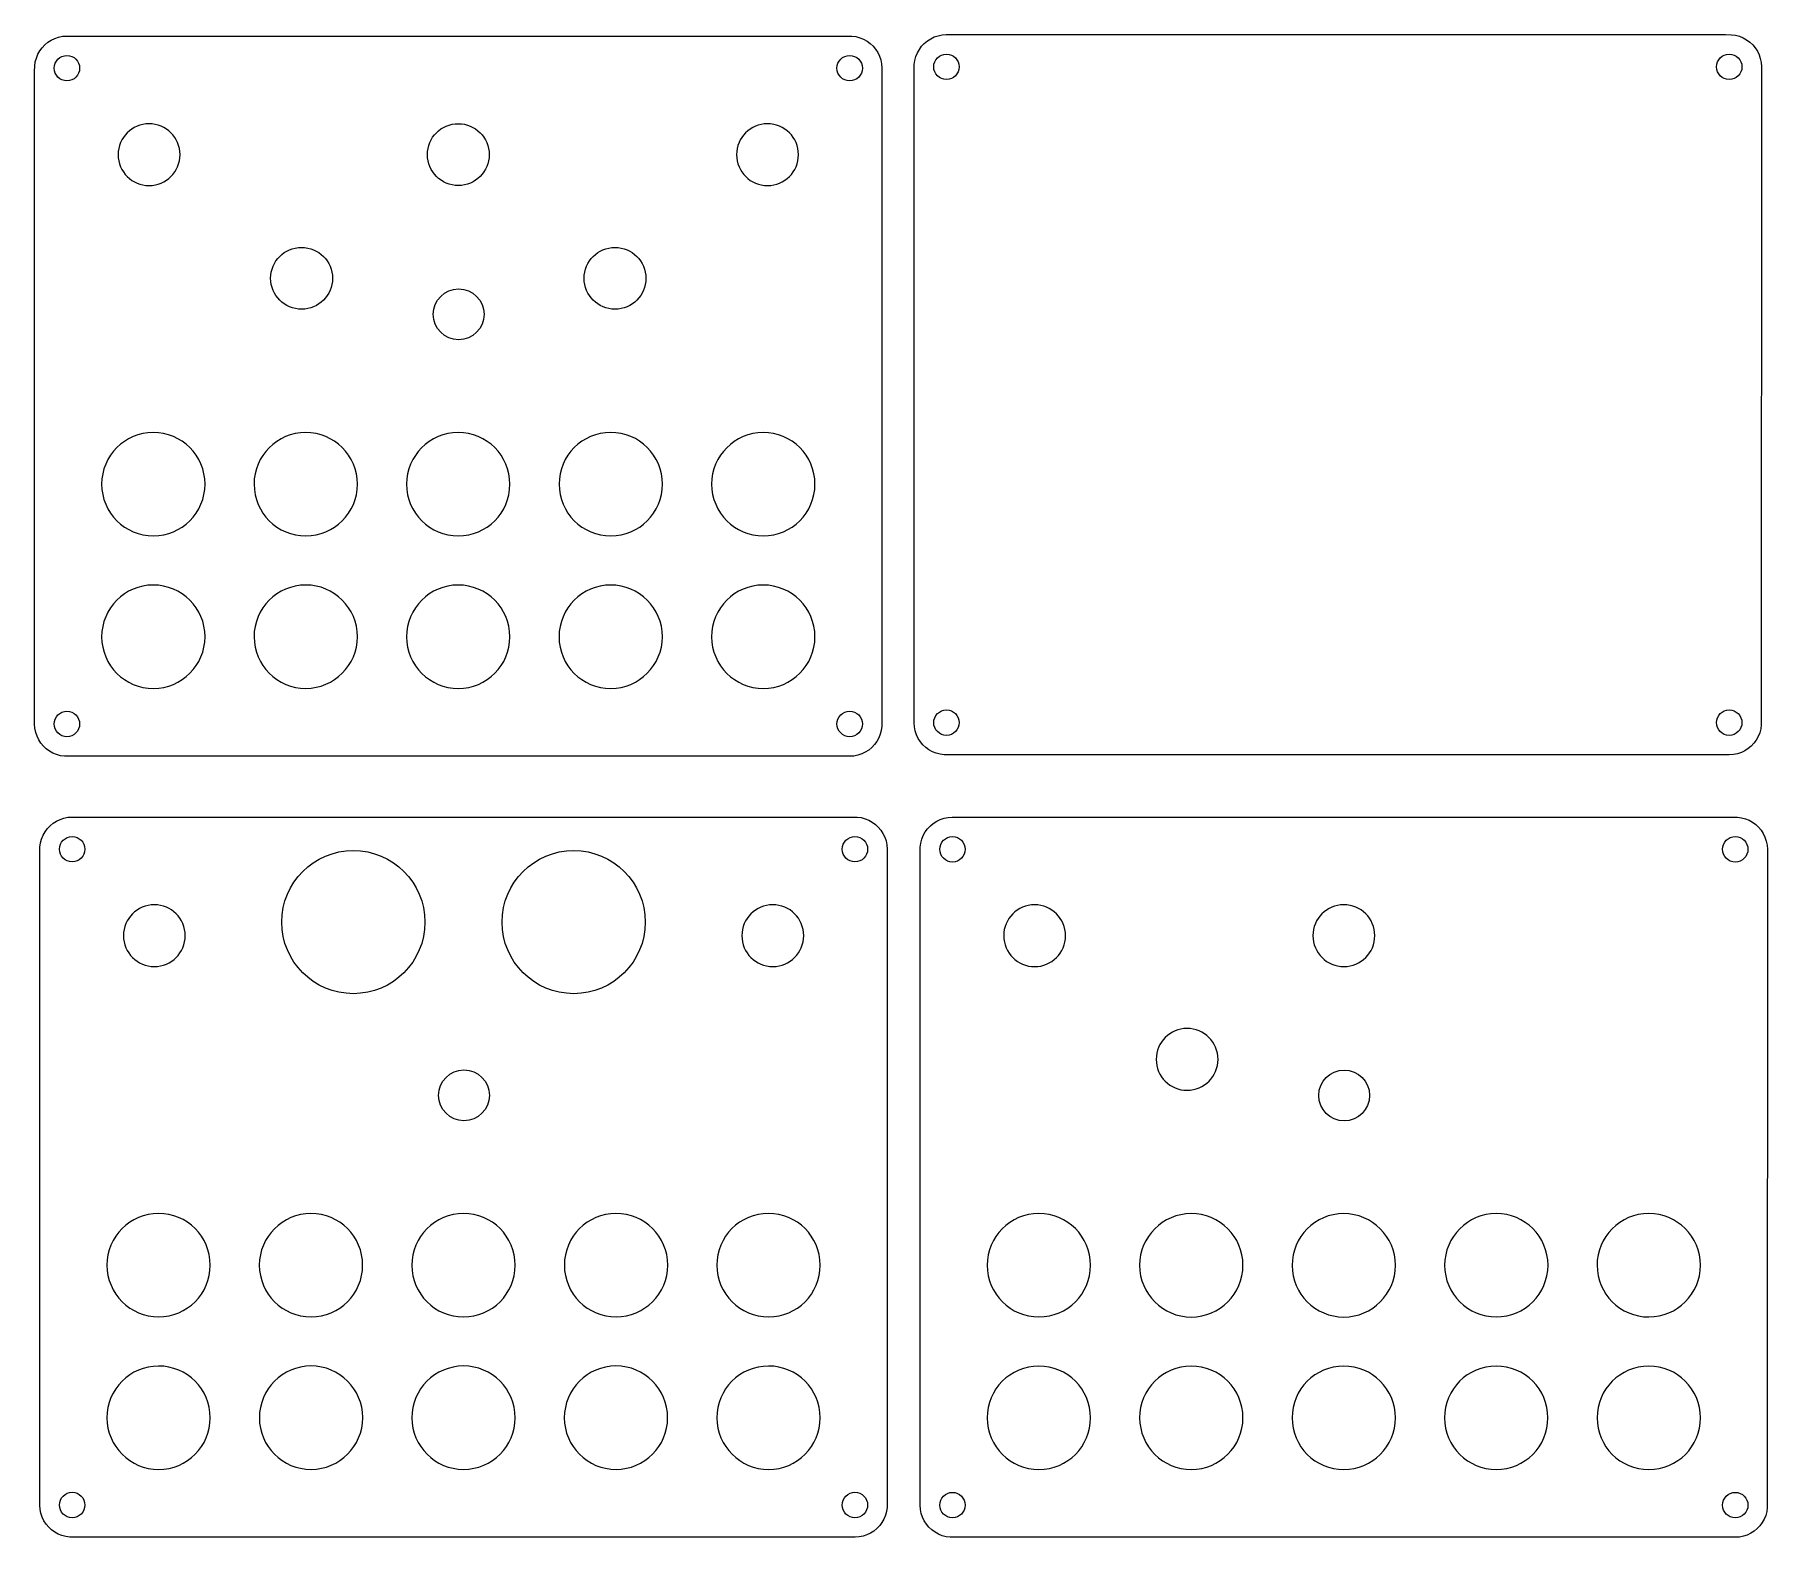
# Model space of a CAD drawing. Header units: millimetres. Extents: x 3 to 208, y 108 to 285.
import ezdxf

# ---------------------------------------------------------------- set-up
doc = ezdxf.new("R2010")
doc.units = ezdxf.units.MM
doc.header["$MEASUREMENT"] = 0
for name, color, linetype, lineweight in [('BoardOutLine', 7, 'Continuous', 0), ('Multi-Layer', 7, 'Continuous', 0), ('TopSilkLayer', 7, 'Continuous', 0)]:
    doc.layers.add(name, color=color, linetype=linetype, lineweight=lineweight)

msp = doc.modelspace()

# ---------------------------------------------------------------- linework, layer by layer
at = {"layer": 'BoardOutLine', "color": 18, "lineweight": 9, "true_color": 0x000000}
for points in [[(99.27, 200.03), (7.27, 200.03), (6.59, 200.04), (6.11, 200.1), (5.64, 200.22), (5.21, 200.4), (4.8, 200.63), (4.42, 200.91), (4.08, 201.23), (3.78, 201.58), (3.53, 201.98), (3.33, 202.4), (3.18, 202.85), (3.08, 203.33), (3.05, 203.82), (3.05, 280.88), (3.06, 281.49), (3.12, 281.98), (3.25, 282.44), (3.42, 282.88), (3.65, 283.28), (3.93, 283.66), (4.25, 284), (4.61, 284.3), (5, 284.55), (5.42, 284.75), (5.87, 284.91), (6.35, 285), (6.84, 285.03), (98.83, 285.03), (99.51, 285.02), (100, 284.96), (100.46, 284.84), (100.9, 284.66), (101.31, 284.43), (101.68, 284.15), (102.02, 283.83), (102.32, 283.48), (102.57, 283.08), (102.78, 282.66), (102.93, 282.21), (103.02, 281.74), (103.05, 281.24), (103.04, 203.57), (102.98, 203.09), (102.86, 202.62), (102.68, 202.19), (102.45, 201.78), (102.17, 201.4), (101.86, 201.06), (101.5, 200.76), (101.1, 200.51), (100.68, 200.31), (100.23, 200.16), (99.76, 200.06), (99.27, 200.03)], [(203.09, 200.2), (111.1, 200.2), (110.42, 200.2), (109.93, 200.27), (109.47, 200.39), (109.03, 200.57), (108.62, 200.8), (108.25, 201.07), (107.91, 201.39), (107.61, 201.75), (107.36, 202.14), (107.15, 202.57), (107, 203.02), (106.91, 203.49), (106.88, 203.98), (106.88, 281.05), (106.88, 281.66), (106.95, 282.14), (107.07, 282.6), (107.25, 283.04), (107.48, 283.45), (107.75, 283.82), (108.07, 284.16), (108.43, 284.46), (108.82, 284.72), (109.25, 284.92), (109.7, 285.07), (110.17, 285.16), (110.66, 285.2), (202.66, 285.2), (203.34, 285.19), (203.82, 285.12), (204.28, 285), (204.72, 284.82), (205.13, 284.59), (205.51, 284.32), (205.85, 284), (206.14, 283.64), (206.4, 283.25), (206.6, 282.82), (206.75, 282.37), (206.84, 281.9), (206.88, 281.41), (206.87, 203.73), (206.81, 203.25), (206.68, 202.79), (206.51, 202.35), (206.28, 201.94), (206, 201.57), (205.68, 201.23), (205.32, 200.93), (204.93, 200.68), (204.51, 200.47), (204.06, 200.32), (203.58, 200.23), (203.09, 200.2)]]:
    msp.add_lwpolyline(points, close=True, dxfattribs=at)
for centre, radius in [((110.68, 281.4), 1.5), ((203.08, 281.4), 1.5), ((110.68, 204), 1.5), ((203.08, 204), 1.5), ((40.67, 180.46), 8.45), ((66.68, 180.46), 8.45)]:
    msp.add_circle(centre, radius, dxfattribs=at)
at = {"layer": 'Multi-Layer', "color": 18, "lineweight": 9, "true_color": 0x000000}
for points in [[(99.89, 107.86), (7.89, 107.86), (7.21, 107.87), (6.73, 107.93), (6.27, 108.05), (5.83, 108.23), (5.42, 108.46), (5.05, 108.73), (4.71, 109.05), (4.41, 109.41), (4.15, 109.8), (3.95, 110.23), (3.8, 110.68), (3.71, 111.15), (3.67, 111.64), (3.67, 188.71), (3.68, 189.32), (3.75, 189.8), (3.87, 190.26), (4.05, 190.7), (4.28, 191.11), (4.55, 191.49), (4.87, 191.83), (5.23, 192.12), (5.62, 192.38), (6.05, 192.58), (6.5, 192.73), (6.97, 192.83), (7.46, 192.86), (99.46, 192.86), (100.14, 192.85), (100.62, 192.79), (101.08, 192.66), (101.52, 192.49), (101.93, 192.26), (102.3, 191.98), (102.64, 191.66), (102.94, 191.3), (103.19, 190.91), (103.4, 190.49), (103.55, 190.04), (103.64, 189.56), (103.68, 189.07), (103.67, 111.4), (103.6, 110.91), (103.48, 110.45), (103.3, 110.01), (103.07, 109.6), (102.8, 109.23), (102.48, 108.89), (102.12, 108.59), (101.73, 108.34), (101.3, 108.13), (100.85, 107.98), (100.38, 107.89), (99.89, 107.86)], [(203.79, 107.85), (111.8, 107.85), (111.12, 107.85), (110.64, 107.92), (110.17, 108.04), (109.74, 108.22), (109.33, 108.45), (108.95, 108.72), (108.61, 109.04), (108.31, 109.4), (108.06, 109.79), (107.86, 110.22), (107.71, 110.67), (107.61, 111.14), (107.58, 111.63), (107.58, 188.7), (107.59, 189.31), (107.65, 189.79), (107.77, 190.25), (107.95, 190.69), (108.18, 191.1), (108.46, 191.48), (108.78, 191.81), (109.13, 192.11), (109.53, 192.37), (109.95, 192.57), (110.4, 192.72), (110.87, 192.81), (111.37, 192.85), (203.36, 192.85), (204.04, 192.84), (204.52, 192.77), (204.99, 192.65), (205.42, 192.47), (205.83, 192.25), (206.21, 191.97), (206.55, 191.65), (206.85, 191.29), (207.1, 190.9), (207.3, 190.48), (207.45, 190.02), (207.55, 189.55), (207.58, 189.06), (207.57, 111.38), (207.51, 110.9), (207.39, 110.44), (207.21, 110), (206.98, 109.59), (206.7, 109.22), (206.38, 108.88), (206.03, 108.58), (205.63, 108.33), (205.21, 108.12), (204.76, 107.97), (204.29, 107.88), (203.79, 107.85)]]:
    msp.add_lwpolyline(points, close=True, dxfattribs=at)
for centre, radius in [((6.86, 281.24), 1.5), ((99.26, 281.24), 1.5), ((6.86, 203.84), 1.5), ((99.26, 203.84), 1.5), ((7.48, 189.06), 1.5), ((99.88, 189.06), 1.5), ((111.39, 189.05), 1.5), ((203.79, 189.05), 1.5), ((53.73, 160.01), 3), ((157.63, 160), 3), ((7.48, 111.66), 1.5), ((99.88, 111.66), 1.5), ((111.39, 111.65), 1.5), ((203.79, 111.65), 1.5)]:
    msp.add_circle(centre, radius, dxfattribs=at)
for points in [[(20.83, 178.86), (20.83, 180.88), (19.19, 182.51), (17.18, 182.51), (15.16, 182.51), (13.53, 180.87), (13.53, 178.85), (13.53, 176.84), (15.17, 175.21), (17.19, 175.21), (19.2, 175.21), (20.83, 176.84), (20.83, 178.85)], [(93.83, 178.86), (93.83, 180.88), (92.19, 182.51), (90.18, 182.51), (88.16, 182.51), (86.53, 180.87), (86.53, 178.85), (86.54, 176.84), (88.17, 175.21), (90.19, 175.21), (92.2, 175.21), (93.83, 176.84), (93.83, 178.85)], [(124.74, 178.85), (124.73, 180.87), (123.1, 182.5), (121.08, 182.5), (119.07, 182.5), (117.43, 180.86), (117.44, 178.84), (117.44, 176.83), (119.08, 175.2), (121.09, 175.2), (123.1, 175.2), (124.73, 176.83), (124.74, 178.84)], [(153.94, 178.85), (153.94, 176.84), (155.58, 175.2), (157.59, 175.21), (159.61, 175.21), (161.24, 176.84), (161.24, 178.86), (161.24, 180.88), (159.6, 182.51), (157.58, 182.51), (155.57, 182.5), (153.94, 180.87), (153.94, 178.86)], [(135.44, 164.25), (135.44, 162.24), (137.08, 160.6), (139.09, 160.61), (141.11, 160.61), (142.74, 162.24), (142.74, 164.26), (142.73, 166.28), (141.1, 167.91), (139.08, 167.91), (137.07, 167.9), (135.44, 166.27), (135.44, 164.26)], [(23.78, 139.98), (23.78, 143.35), (21.04, 146.08), (17.68, 146.07), (14.31, 146.07), (11.58, 143.33), (11.58, 139.96), (11.59, 136.6), (14.32, 133.87), (17.69, 133.87), (21.05, 133.88), (23.78, 136.6), (23.78, 139.96)], [(41.77, 139.97), (41.77, 143.34), (39.04, 146.07), (35.67, 146.07), (32.3, 146.06), (29.57, 143.33), (29.57, 139.96), (29.58, 136.59), (32.31, 133.86), (35.68, 133.87), (39.05, 133.87), (41.77, 136.6), (41.77, 139.96)], [(59.77, 139.97), (59.77, 143.34), (57.04, 146.07), (53.67, 146.06), (50.3, 146.06), (47.57, 143.32), (47.57, 139.95), (47.58, 136.59), (50.31, 133.86), (53.68, 133.86), (57.04, 133.87), (59.77, 136.59), (59.77, 139.95)], [(77.78, 139.98), (77.78, 143.35), (75.04, 146.08), (71.67, 146.07), (68.31, 146.07), (65.58, 143.33), (65.58, 139.96), (65.59, 136.6), (68.32, 133.87), (71.69, 133.87), (75.05, 133.88), (77.78, 136.6), (77.78, 139.96)], [(95.78, 139.98), (95.77, 143.35), (93.04, 146.07), (89.67, 146.07), (86.3, 146.07), (83.58, 143.33), (83.58, 139.96), (83.58, 136.59), (86.32, 133.87), (89.69, 133.87), (93.05, 133.87), (95.77, 136.6), (95.78, 139.96)], [(127.69, 139.97), (127.68, 143.34), (124.95, 146.06), (121.58, 146.06), (118.21, 146.06), (115.48, 143.32), (115.49, 139.95), (115.49, 136.58), (118.23, 133.86), (121.6, 133.86), (124.96, 133.86), (127.68, 136.59), (127.69, 139.95)], [(145.68, 139.96), (145.68, 143.33), (142.94, 146.06), (139.57, 146.05), (136.2, 146.05), (133.48, 143.32), (133.48, 139.95), (133.48, 136.58), (136.22, 133.85), (139.59, 133.85), (142.95, 133.86), (145.68, 136.58), (145.68, 139.95)], [(163.68, 139.96), (163.68, 143.33), (160.94, 146.05), (157.57, 146.05), (154.2, 146.05), (151.48, 143.31), (151.48, 139.94), (151.48, 136.57), (154.22, 133.85), (157.59, 133.85), (160.95, 133.85), (163.68, 136.58), (163.68, 139.94)], [(181.69, 139.97), (181.68, 143.34), (178.95, 146.06), (175.58, 146.06), (172.21, 146.06), (169.48, 143.32), (169.49, 139.95), (169.49, 136.58), (172.23, 133.86), (175.59, 133.86), (178.96, 133.86), (181.68, 136.59), (181.69, 139.95)], [(199.68, 139.97), (199.68, 143.34), (196.95, 146.06), (193.58, 146.06), (190.21, 146.05), (187.48, 143.32), (187.48, 139.95), (187.49, 136.58), (190.22, 133.85), (193.59, 133.86), (196.95, 133.86), (199.68, 136.59), (199.68, 139.95)], [(23.78, 121.97), (23.78, 125.34), (21.05, 128.07), (17.68, 128.06), (14.31, 128.06), (11.58, 125.33), (11.58, 121.96), (11.59, 118.59), (14.32, 115.86), (17.69, 115.86), (21.06, 115.87), (23.78, 118.59), (23.78, 121.96)], [(41.78, 121.98), (41.77, 125.35), (39.04, 128.07), (35.67, 128.07), (32.3, 128.06), (29.57, 125.33), (29.58, 121.96), (29.58, 118.59), (32.31, 115.86), (35.68, 115.87), (39.05, 115.87), (41.77, 118.6), (41.78, 121.96)], [(59.78, 121.97), (59.77, 125.34), (57.04, 128.07), (53.67, 128.07), (50.3, 128.06), (47.57, 125.33), (47.58, 121.96), (47.58, 118.59), (50.31, 115.86), (53.68, 115.87), (57.05, 115.87), (59.77, 118.59), (59.78, 121.96)], [(77.77, 121.97), (77.77, 125.34), (75.04, 128.07), (71.67, 128.07), (68.3, 128.06), (65.57, 125.33), (65.57, 121.96), (65.58, 118.59), (68.31, 115.86), (71.68, 115.87), (75.04, 115.87), (77.77, 118.59), (77.77, 121.96)], [(95.78, 121.97), (95.78, 125.34), (93.04, 128.07), (89.67, 128.06), (86.3, 128.06), (83.58, 125.32), (83.58, 121.96), (83.59, 118.59), (86.32, 115.86), (89.69, 115.86), (93.05, 115.87), (95.78, 118.59), (95.78, 121.96)], [(127.69, 121.96), (127.69, 125.33), (124.95, 128.06), (121.58, 128.05), (118.21, 128.05), (115.49, 125.31), (115.49, 121.95), (115.49, 118.58), (118.23, 115.85), (121.6, 115.85), (124.96, 115.86), (127.69, 118.58), (127.69, 121.95)], [(145.68, 121.97), (145.68, 125.33), (142.94, 128.06), (139.57, 128.06), (136.21, 128.05), (133.48, 125.32), (133.48, 121.95), (133.49, 118.58), (136.22, 115.85), (139.59, 115.86), (142.95, 115.86), (145.68, 118.59), (145.68, 121.95)], [(163.68, 121.96), (163.68, 125.33), (160.94, 128.06), (157.57, 128.05), (154.21, 128.05), (151.48, 125.32), (151.48, 121.95), (151.49, 118.58), (154.22, 115.85), (157.59, 115.85), (160.95, 115.86), (163.68, 118.58), (163.68, 121.95)], [(181.68, 121.96), (181.68, 125.33), (178.94, 128.06), (175.57, 128.05), (172.2, 128.05), (169.48, 125.32), (169.48, 121.95), (169.48, 118.58), (172.22, 115.85), (175.59, 115.85), (178.95, 115.86), (181.68, 118.58), (181.68, 121.95)], [(199.69, 121.96), (199.68, 125.33), (196.95, 128.06), (193.58, 128.05), (190.21, 128.05), (187.48, 125.31), (187.49, 121.94), (187.49, 118.58), (190.22, 115.85), (193.59, 115.85), (196.96, 115.86), (199.68, 118.58), (199.69, 121.94)]]:
    msp.add_open_spline(points, degree=3, knots=[0, 0, 0, 0, 1, 1, 1, 2, 2, 2, 3, 3, 3, 4, 4, 4, 4], dxfattribs=at)
at = {"layer": 'TopSilkLayer', "color": 18, "lineweight": 9, "true_color": 0x000000}
msp.add_circle((53.1, 252.19), 3, dxfattribs=at)
for points in [[(20.21, 271.04), (20.21, 273.05), (18.57, 274.68), (16.55, 274.68), (14.54, 274.68), (12.91, 273.04), (12.91, 271.03), (12.91, 269.01), (14.55, 267.38), (16.56, 267.38), (18.58, 267.38), (20.21, 269.02), (20.21, 271.03)], [(49.41, 271.04), (49.41, 269.02), (51.05, 267.39), (53.06, 267.39), (55.08, 267.39), (56.71, 269.03), (56.71, 271.04), (56.71, 273.06), (55.07, 274.69), (53.05, 274.69), (51.04, 274.69), (49.41, 273.06), (49.41, 271.04)], [(93.21, 271.04), (93.21, 273.05), (91.57, 274.68), (89.55, 274.68), (87.54, 274.68), (85.91, 273.04), (85.91, 271.03), (85.91, 269.01), (87.55, 267.38), (89.56, 267.38), (91.58, 267.38), (93.21, 269.02), (93.21, 271.03)], [(30.91, 256.44), (30.91, 254.42), (32.55, 252.79), (34.56, 252.79), (36.58, 252.79), (38.21, 254.43), (38.21, 256.44), (38.21, 258.46), (36.57, 260.09), (34.55, 260.09), (32.54, 260.09), (30.91, 258.46), (30.91, 256.44)], [(67.91, 256.44), (67.91, 254.42), (69.55, 252.79), (71.56, 252.79), (73.58, 252.79), (75.21, 254.43), (75.21, 256.44), (75.21, 258.46), (73.57, 260.09), (71.55, 260.09), (69.54, 260.09), (67.91, 258.46), (67.91, 256.44)], [(23.16, 232.15), (23.16, 235.52), (20.42, 238.25), (17.05, 238.24), (13.68, 238.24), (10.96, 235.51), (10.96, 232.14), (10.96, 228.77), (13.7, 226.04), (17.07, 226.04), (20.43, 226.05), (23.16, 228.77), (23.16, 232.14)], [(41.15, 232.15), (41.15, 235.52), (38.41, 238.24), (35.04, 238.24), (31.67, 238.23), (28.95, 235.5), (28.95, 232.13), (28.96, 228.76), (31.69, 226.03), (35.06, 226.04), (38.42, 226.04), (41.15, 228.77), (41.15, 232.13)], [(59.15, 232.14), (59.15, 235.51), (56.41, 238.24), (53.04, 238.24), (49.67, 238.23), (46.95, 235.5), (46.95, 232.13), (46.96, 228.76), (49.69, 226.03), (53.06, 226.04), (56.42, 226.04), (59.15, 228.76), (59.15, 232.13)], [(77.16, 232.15), (77.15, 235.52), (74.42, 238.25), (71.05, 238.25), (67.68, 238.24), (64.95, 235.51), (64.96, 232.14), (64.96, 228.77), (67.7, 226.04), (71.07, 226.05), (74.43, 226.05), (77.15, 228.77), (77.16, 232.14)], [(95.16, 232.15), (95.15, 235.52), (92.42, 238.25), (89.05, 238.24), (85.68, 238.24), (82.95, 235.5), (82.96, 232.14), (82.96, 228.77), (85.69, 226.04), (89.06, 226.04), (92.43, 226.05), (95.15, 228.77), (95.16, 232.14)], [(23.16, 214.15), (23.16, 217.51), (20.42, 220.24), (17.05, 220.24), (13.68, 220.23), (10.96, 217.5), (10.96, 214.13), (10.97, 210.76), (13.7, 208.03), (17.07, 208.04), (20.43, 208.04), (23.16, 210.77), (23.16, 214.13)], [(41.15, 214.15), (41.15, 217.52), (38.41, 220.25), (35.05, 220.24), (31.68, 220.24), (28.95, 217.5), (28.95, 214.13), (28.96, 210.77), (31.69, 208.04), (35.06, 208.04), (38.42, 208.05), (41.15, 210.77), (41.15, 214.13)], [(59.15, 214.15), (59.15, 217.51), (56.41, 220.24), (53.05, 220.24), (49.68, 220.23), (46.95, 217.5), (46.95, 214.13), (46.96, 210.76), (49.69, 208.03), (53.06, 208.04), (56.42, 208.04), (59.15, 210.77), (59.15, 214.13)], [(77.15, 214.15), (77.15, 217.51), (74.41, 220.24), (71.04, 220.24), (67.67, 220.23), (64.95, 217.5), (64.95, 214.13), (64.95, 210.76), (67.69, 208.03), (71.06, 208.04), (74.42, 208.04), (77.15, 210.77), (77.15, 214.13)], [(95.16, 214.14), (95.15, 217.51), (92.42, 220.24), (89.05, 220.24), (85.68, 220.23), (82.95, 217.5), (82.96, 214.13), (82.96, 210.76), (85.7, 208.03), (89.07, 208.04), (92.43, 208.04), (95.15, 210.77), (95.16, 214.13)]]:
    msp.add_open_spline(points, degree=3, knots=[0, 0, 0, 0, 1, 1, 1, 2, 2, 2, 3, 3, 3, 4, 4, 4, 4], dxfattribs=at)

doc.saveas('drawing.dxf')
